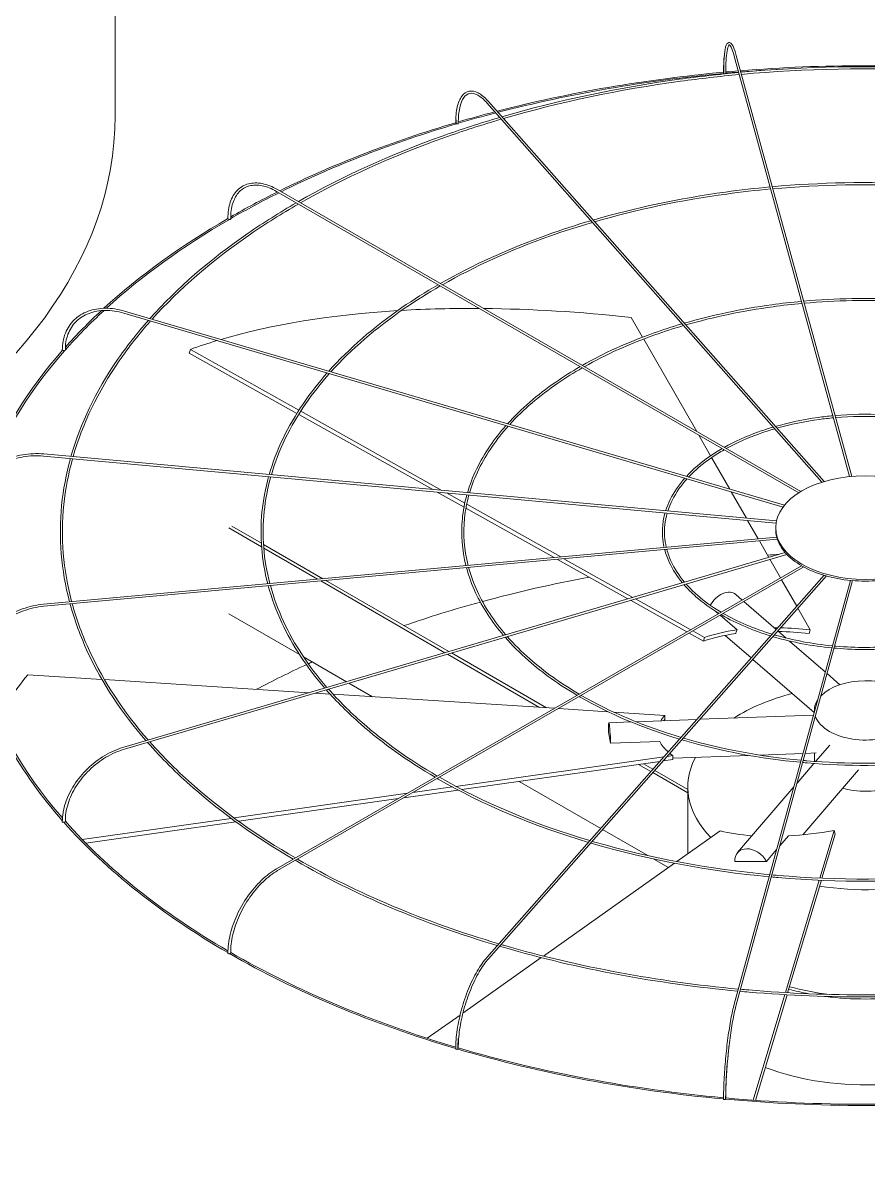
# Model space of a CAD drawing. Header units: millimetres. Extents: x -312439 to 477422, y -331570 to 212570.
# Drawn here: x 449127 to 450112, y 89367 to 90687 of the extents above; entities that cross this region are included whole.
import ezdxf

# ---------------------------------------------------------------- set-up
doc = ezdxf.new("R2010")
doc.units = ezdxf.units.MM

msp = doc.modelspace()

# ---------------------------------------------------------------- linework, layer by layer
at = {"color": 3, "linetype": 'Continuous', "lineweight": 0, "extrusion": (-1.11022e-16, 0.816497, 0.57735)}
for p, q in [((449234.452, 90578.241), (449234.452, 91141.13)), ((449955.377, 90647.652), (450089.733, 90157.894)), ((449957.74, 90648.3), (450092.208, 90158.131)), ((449667.382, 90593.09), (450057.332, 90151.233)), ((450059.896, 90152.029), (449669.219, 90594.711)), ((449422.481, 90489.983), (450030.533, 90138.924)), ((449423.706, 90492.104), (450032.897, 90140.388)), ((450013.856, 90124.555), (449245.286, 90350.648)), ((449244.595, 90348.299), (450012.22, 90122.483)), ((449848.679, 90320.303), (449835.468, 90343.363)), ((449911.643, 90210.394), (449849.911, 90318.152)), ((449320.845, 90301.747), (449322.081, 90306.034)), ((449446.078, 90231.556), (449320.845, 90301.747)), ((449322.081, 90306.034), (449448.405, 90235.231)), ((449450.545, 90234.032), (449614.966, 90141.876)), ((449604.35, 90142.847), (449448.217, 90230.357)), ((449927.807, 90182.179), (449914.065, 90206.167)), ((449151.168, 90181.828), (450004.022, 90103.84)), ((449151.391, 90184.267), (450004.479, 90106.258)), ((449950.069, 90143.319), (449929.028, 90180.047)), ((449640.704, 90122.471), (449609.594, 90139.908)), ((449969.466, 90109.46), (449951.828, 90140.248)), ((449620.21, 90138.937), (449641.597, 90126.95)), ((449745.669, 90063.64), (449642.963, 90121.205)), ((449643.835, 90125.696), (449753.307, 90064.338)), ((449404.737, 90080.241), (449370.413, 90100.058)), ((449983.269, 90085.367), (449970.953, 90106.864)), ((450004.826, 90087.338), (449151.168, 90009.277)), ((449366.949, 90098.058), (449405.008, 90076.085)), ((450003.612, 90096.505), (450003.612, 90098.505)), ((450005.549, 90084.944), (449151.391, 90006.837)), ((449476.175, 90038.996), (449407.278, 90078.774)), ((449407.58, 90074.6), (449470.194, 90038.45)), ((449995.653, 90063.749), (449984.608, 90083.029)), ((450014.775, 90069.374), (449244.595, 89842.806)), ((449245.286, 89840.456), (450016.614, 90067.361)), ((449831.587, 90015.484), (449749.442, 90061.525)), ((449757.08, 90062.224), (449837.413, 90017.198)), ((450009.303, 90039.923), (449996.905, 90061.564)), ((450033.819, 90054.078), (449422.481, 89701.122)), ((450036.296, 90052.679), (449423.706, 89699)), ((449473.872, 90036.326), (449618.529, 89952.808)), ((449623.119, 89954.158), (449479.853, 90036.873)), ((449667.382, 89598.014), (450060.038, 90042.938)), ((450062.641, 90042.186), (449669.219, 89596.394)), ((450090.775, 90037.012), (449955.377, 89543.453)), ((450093.254, 90036.789), (449957.74, 89542.805)), ((450028.226, 90006.891), (450010.52, 90037.798)), ((449957.252, 90020.613), (449964.691, 90014.167)), ((449900.284, 89976.981), (449834.574, 90013.81)), ((449840.401, 90015.524), (449904.66, 89979.508)), ((449966.65, 90012.469), (450004.331, 89979.815)), ((449449.204, 89950.568), (449366.949, 89998.058)), ((449934.054, 90000.76), (449937.02, 89998.19)), ((449938.978, 89996.493), (449958.708, 89979.396)), ((450043.95, 89979.444), (450029.512, 90004.647)), ((449919.521, 89966.199), (449902.769, 89975.588)), ((449907.146, 89978.114), (449920.756, 89970.486)), ((449919.521, 89966.199), (449920.756, 89970.486)), ((449944.667, 89973.011), (449975.073, 89946.663)), ((450006.182, 89978.211), (450015.762, 89969.909)), ((450042.715, 89975.157), (450043.95, 89979.444)), ((450019.784, 89966.424), (450061.495, 89930.278)), ((449503.788, 89919.054), (449453.943, 89947.832)), ((449621.459, 89951.117), (449728.807, 89889.139)), ((449736.595, 89888.643), (449626.048, 89952.467)), ((449976.924, 89945.058), (450048.528, 89883.008)), ((450063.547, 89928.5), (450078.483, 89915.556)), ((449219.114, 89921.649), (449132.953, 89927.145)), ((449460.312, 89906.265), (449222.057, 89921.461)), ((449534.09, 89901.559), (449506.717, 89917.363)), ((449484.691, 89904.71), (449467.445, 89905.81)), ((449746.215, 89888.029), (449488.21, 89904.485)), ((449808.249, 89884.072), (449750.626, 89887.748)), ((449874.361, 89879.856), (449814.892, 89883.649)), ((449874.456, 89875.188), (449874.361, 89879.856)), ((449915.288, 89875.218), (450047.737, 89880.127)), ((450048.642, 89885.644), (450048.642, 89883.427)), ((449809.365, 89871.292), (449834.842, 89872.237)), ((449840.794, 89872.457), (449911.911, 89875.093)), ((449811.405, 89847.363), (449808.773, 89860.371)), ((449868.634, 89849.485), (449811.405, 89847.363)), ((450038.041, 89835.522), (450050.961, 89836.001)), ((450048.642, 89835.915), (450048.642, 89826.245)), ((450050.175, 89826.133), (450066.521, 89845.205)), ((449631.214, 89797.078), (449873.454, 89831.517)), ((449868.73, 89826.165), (449638.201, 89793.391)), ((449860.656, 89817.016), (449849.536, 89823.436)), ((449883.94, 89828.327), (449872.466, 89826.696)), ((449877.19, 89832.048), (449883.844, 89832.994)), ((449883.94, 89828.327), (449883.844, 89832.994)), ((449883.909, 89829.81), (449972.805, 89833.104)), ((449985.063, 89833.559), (450035.475, 89835.427)), ((450028.54, 89800.889), (450048.195, 89823.822)), ((449843.977, 89822.646), (449858.318, 89814.366)), ((449860.482, 89813.117), (449901.364, 89789.513)), ((449901.364, 89793.513), (449862.821, 89815.766)), ((450035.251, 89740.775), (450100.093, 89816.432)), ((449581.288, 89789.981), (449627.125, 89796.497)), ((449799.854, 89748.12), (449704.995, 89802.887)), ((449901.364, 89718.645), (449901.364, 89796.407)), ((449959.162, 89719.939), (450024.804, 89796.53)), ((449373.015, 89760.371), (449574.789, 89789.057)), ((449634.048, 89792.801), (449570.533, 89783.771)), ((449564.033, 89782.847), (449378.401, 89756.456)), ((449196.179, 89735.23), (449369.553, 89759.879)), ((449374.906, 89755.959), (449200.211, 89731.123)), ((449854.628, 89716.497), (449802.018, 89746.871)), ((449938.949, 89745.267), (449888.456, 89709.501)), ((450054.988, 89690.307), (450071.626, 89745.793)), ((450072.957, 89741.601), (450071.626, 89745.793)), ((450008.511, 89727.879), (450018.464, 89739.492)), ((450072.957, 89741.601), (450057.543, 89690.198)), ((449993.031, 89709.817), (450004.775, 89723.52)), ((449885.684, 89707.538), (449733.223, 89599.544)), ((449878.706, 89702.595), (449861.643, 89712.447)), ((449956.204, 89709.671), (449993.031, 89709.817)), ((450015.002, 89556.961), (450054.262, 89687.887)), ((450056.817, 89687.776), (450017.546, 89556.816)), ((449730.595, 89597.683), (449639.474, 89533.139)), ((449977.423, 89431.639), (450014.279, 89554.549)), ((450016.823, 89554.403), (449979.956, 89431.456)), ((449636.149, 89530.784), (449597.911, 89503.699))]:
    msp.add_line(p, q, dxfattribs=at)
at = {"color": 3, "linetype": 'Continuous', "lineweight": 0}
for centre, major_axis, ratio, start_param, end_param in [((450108.538, 90030.97), (-1048.768, 0), 0.57735027, 4.87097639, 5.13416564), ((450108.538, 90030.97), (-1046.319, 0), 0.57735027, 4.87108521, 5.13404975), ((449944.137, 90628.422), (1.225, 0), 0.57735027, 3.14159265, 3.70729107), ((449944.329, 90627.724), (1.225, 0.004), 0.56474576, 3.29698969, 4.86778602), ((449944.329, 90627.724), (1.225, 0.004), 0.56474576, 4.86778602, 6.28318531), ((450108.538, 90030.97), (-1048.768, 0), 0.57735027, 4.85438672, 4.86842813), ((450108.538, 90030.97), (-1046.319, 0), 0.57735027, 4.85435141, 4.86879705), ((450108.538, 90030.97), (-1048.768, 0), 0.57735027, 4.57359934, 4.85199434), ((450108.538, 90030.97), (-1046.319, 0), 0.57735027, 4.79833842, 4.85195343), ((448185.684, 90578.241), (-1048.768, 0), 0.57735027, 0, 3.14159265), ((450108.538, 90030.97), (-1048.768, 0), 0.57735027, 5.13694439, 5.18189128), ((450108.538, 90030.97), (-1046.319, 0), 0.57735027, 5.13683502, 5.18307763), ((450108.538, 90030.97), (-1048.768, 0), 0.57735027, 5.18510484, 5.42093263), ((450108.538, 90030.97), (-1046.319, 0), 0.57735027, 5.18527527, 5.42075236), ((449632.252, 90569.915), (1.225, 0), 0.57735027, 3.14159265, 4.134446), ((449632.808, 90569.285), (1.225, 0.01), 0.56597275, 3.60793822, 5.17873454), ((449632.808, 90569.285), (1.225, 0.01), 0.56597275, 5.17873454, 6.28318531), ((450108.538, 90030.97), (-1046.319, 0), 0.57735027, 5.42407254, 5.49730565), ((450108.538, 90030.97), (-1048.768, 0), 0.57735027, 5.42424502, 5.49496708), ((450108.538, 90030.97), (-1048.768, 0), 0.57735027, 5.49938311, 5.72060344), ((450108.538, 90030.97), (-1046.319, 0), 0.57735027, 5.49937067, 5.71908805), ((449366.947, 90458.627), (1.225, 0), 0.57735027, 3.14159265, 4.45055499), ((449367.813, 90458.127), (1.225, 0.016), 0.56830663, 3.91933875, 5.49013508), ((449367.813, 90458.127), (1.225, 0.016), 0.56830663, 5.49013508, 6.28318531), ((450108.538, 90030.97), (-1046.319, 0), 0.57735027, 5.72402786, 5.81143896), ((450108.538, 90030.97), (-1048.768, 0), 0.57735027, 5.72583618, 5.80677108), ((450109.773, 89864.545), (-971.388, 279.904), 0.41303809, 5.42335715, 5.70815224), ((450109.773, 89864.545), (-971.388, 279.904), 0.41303809, 5.31032739, 5.41762277), ((450109.773, 89864.545), (-971.388, 279.904), 0.41303809, 5.11506512, 5.30461302), ((450109.773, 89864.545), (-971.388, 279.904), 0.41303809, 5.71506764, 5.76687966), ((450108.538, 90030.97), (-1048.768, 0), 0.57735027, 5.81359811, 6.07011802), ((450108.538, 90030.97), (-1046.319, 0), 0.57735027, 5.81336511, 6.06128621), ((449174.191, 90305.453), (1.225, 0), 0.57735027, 3.14159265, 4.76471425), ((449175.282, 90305.132), (1.225, 0.021), 0.57151893, 4.23145457, 5.8022509), ((449175.282, 90305.132), (1.225, 0.021), 0.57151893, 5.8022509, 6.28318531), ((450108.105, 90096.505), (-104.492, 0), 0.57735027, 0, 0.1535113), ((450108.105, 90096.505), (-104.492, 0), 0.57735027, 0.16064797, 0.46767057), ((450108.538, 89466.081), (1046.319, 0), 0.57735027, 1.66704137, 1.68043487), ((450108.105, 90096.505), (-104.492, 0), 0.57735027, 0.47480723, 0.78182983), ((450108.105, 90096.505), (-104.492, 0), 0.57735027, 0.7889665, 1.0959891), ((450108.538, 89466.081), (1046.319, 0), 0.57735027, 1.88378363, 2.01152702), ((450108.105, 90096.505), (-104.492, 0), 0.57735027, 1.10312576, 1.41014836), ((450108.105, 90096.505), (-104.492, 0), 0.57735027, 1.41728503, 1.72430763), ((449942.774, 90003.906), (-14.478, -16.707), 0.67950023, 3.14159265, 5.02860292), ((450108.538, 89466.081), (1046.319, 0), 0.57735027, 2.01409491, 2.11046953), ((450109.773, 89864.545), (233.097, -67.167), 0.41303809, 2.14647482, 2.1667574), ((450109.773, 89864.545), (233.097, -67.167), 0.41303809, 1.97347247, 2.1313259), ((450108.538, 89860.258), (-233.097, 67.167), 0.41303809, 5.53223376, 5.76687966), ((450109.773, 89864.545), (233.097, -67.167), 0.41303809, 2.38836611, 2.62528701), ((450108.538, 89860.258), (-233.097, 67.167), 0.41303809, 5.11506512, 5.27837519), ((450108.538, 89466.081), (1046.319, 0), 0.57735027, 2.23436866, 2.24000128), ((450108.538, 90030.97), (-1048.768, 0), 0.57735027, 0.1585854, 0.46892864), ((450108.538, 90030.97), (-1046.319, 0), 0.57735027, 0.15790655, 0.46457773), ((450108.538, 89466.081), (1046.319, 0), 0.57735027, 2.24276735, 2.31574628), ((450108.443, 89864.925), (-1010.701, -20.593), 0.30331876, 6.01219977, 6.20271663), ((450108.538, 89885.644), (-59.895, 0), 0.57735027, 3.69756416, 5.76575409), ((450108.538, 89796.407), (-207.174, 0), 0.57735027, 5.13902547, 5.54737639), ((450108.538, 89885.644), (-59.895, 0), 0.57735027, 5.91432374, 6.33788761), ((450108.443, 89864.925), (-242.531, -4.942), 0.30331876, 6.01219977, 6.09914028), ((450108.538, 89885.644), (-59.895, 0), 0.57735027, 0.20327195, 0.78539816), ((450108.538, 89885.644), (-59.895, 0), 0.57735027, 0.78539816, 2.89978042), ((449810.184, 89849.2), (-0.819, 22.092), 0.05230802, 4.627231, 7.32191967), ((450108.538, 89860.258), (-242.531, -4.942), 0.30331876, 6.01219977, 6.0333648), ((450108.443, 89864.925), (-242.531, -4.942), 0.30331876, 0.14390811, 0.31767721), ((450108.443, 89864.925), (-242.531, -4.942), 0.30331876, 0.34103276, 0.38082901), ((450108.538, 89796.407), (-207.174, 0), 0.57735027, 5.99169836, 6.79713651), ((450108.538, 89826.022), (-59.895, 0), 0.57735027, 1.1079301, 2.23846982), ((449174.191, 89755.986), (1.225, 0), 0.57735027, 3.14159265, 5.70719205), ((450108.538, 90030.97), (-1048.768, 0), 0.57735027, 0.4725868, 0.78374969), ((449175.282, 89756.307), (1.225, 0.021), 0.58304212, 5.17373692, 6.28318531), ((450108.538, 90030.97), (-1046.319, 0), 0.57735027, 0.47175253, 0.78145685), ((450107.207, 89864.45), (-231.216, -73.381), 0.44048996, 0.62708313, 0.83556185), ((450107.207, 89864.45), (-231.216, -73.381), 0.44048996, 1.04197677, 1.27889767), ((449975.948, 89705.552), (16.786, -14.386), 0.73180825, 1.0914656, 3.78615427), ((450108.538, 89796.407), (-207.174, 0), 0.57735027, 1.30817895, 1.9425337), ((449366.947, 89602.812), (1.225, 0), 0.57735027, 3.14159265, 6.02135132), ((450108.538, 90030.97), (-1048.768, 0), 0.57735027, 0.78656596, 1.09808088), ((449367.813, 89603.312), (1.225, 0.017), 0.58625442, 5.48989346, 6.28318531), ((450108.538, 90030.97), (-1046.319, 0), 0.57735027, 0.78587838, 1.09689941), ((450108.538, 89671.902), (-212.072, 0), 0.57735027, 1.13383327, 1.25213937), ((450108.538, 89671.902), (-207.174, 0), 0.57735027, 1.12739667, 1.36460952), ((450108.538, 89671.902), (-212.072, 0), 0.57735027, 1.3476903, 1.79509044), ((449632.252, 89491.524), (-1.225, 0), 0.57735027, 0, 3.14159265), ((450108.538, 90030.97), (-1048.768, 0), 0.57735027, 1.10054445, 1.41220862), ((449632.808, 89492.154), (-1.225, -0.011), 0.58858829, 2.66526492, 3.14159265), ((450108.538, 90030.97), (-1046.319, 0), 0.57735027, 1.10010535, 1.41183726), ((450108.538, 89571.902), (-212.072, 0), 0.57735027, 0.98594125, 2.34464399), ((450108.538, 89468.081), (-1048.768, 0), 0.57735027, 0, 3.14159265), ((449944.137, 89433.017), (-1.225, 0), 0.57735027, 0, 3.14159265), ((450108.538, 90030.97), (-1048.768, 0), 0.57735027, 1.41453598, 1.72626058), ((449944.329, 89433.715), (-1.225, -0.004), 0.58981528, 2.98275574, 3.14159265), ((450108.538, 90030.97), (-1046.319, 0), 0.57735027, 1.41438895, 1.72636573)]:
    msp.add_ellipse(centre, major_axis=major_axis, ratio=ratio, start_param=start_param, end_param=end_param, dxfattribs=at)
msp.add_ellipse((450108.105, 90098.505), major_axis=(-104.492, 0), ratio=0.57735027, dxfattribs=at)
for points, knots in [([(449942.912, 90628.422), (449942.912, 90635.236), (449943.119, 90641.302), (449943.93, 90651.376), (449944.527, 90655.372), (449946.134, 90661.059), (449947.037, 90663.12), (449950.177, 90663.581), (449951.17, 90662.991), (449953.375, 90660.65), (449954.604, 90658.032), (449956.522, 90652.506), (449957.132, 90650.515), (449957.74, 90648.3)], [4.71238898, 4.71238898, 4.71238898, 4.71238898, 5.02654825, 5.02654825, 5.34070751, 5.34070751, 5.65486678, 5.65486678, 5.82360284, 5.82360284, 6.1377621, 6.1377621, 6.28318531, 6.28318531, 6.28318531, 6.28318531]), ([(449955.377, 90647.652), (449954.104, 90652.292), (449952.828, 90655.858), (449950.603, 90660.18), (449949.606, 90660.779), (449949.5, 90660.779), (449948.681, 90660.185), (449947.272, 90655.527), (449946.695, 90652.127), (449945.853, 90643.154), (449945.604, 90637.434), (449945.552, 90629.882), (449945.55, 90628.814), (449945.553, 90627.727)], [0, 0, 0, 0, 0.31526689, 0.31526689, 0.60947257, 0.60947257, 0.92674061, 0.92674061, 1.22083726, 1.22083726, 1.53563039, 1.53563039, 1.5863402, 1.5863402, 1.5863402, 1.5863402]), ([(449944.44, 90652.963), (449944.403, 90652.72), (449944.367, 90652.473), (449943.76, 90648.126), (449943.383, 90642.913), (449943.13, 90633.964), (449943.095, 90630.923), (449943.104, 90627.723)], [7.384497053, 7.384497053, 7.384497053, 7.384497053, 7.403952931, 7.403952931, 7.721220971, 7.721220971, 7.869487909, 7.869487909, 7.869487909, 7.869487909]), ([(449960.616, 90628.555), (449937.319, 90626.411), (449914.162, 90623.759), (449819.794, 90610.794), (449750.384, 90596.114), (449684.879, 90576.966)], [4.085069591, 4.085069591, 4.085069591, 4.085069591, 4.160608173, 4.160608173, 4.395665913, 4.395665913, 4.395665913, 4.395665913]), ([(450253.115, 90628.781), (450231.87, 90630.703), (450210.511, 90632.202), (450113.81, 90637.046), (450037.745, 90635.533), (449963.094, 90628.781)], [3.771589677, 3.771589677, 3.771589677, 3.771589677, 3.840445898, 3.840445898, 4.082391957, 4.082391957, 4.082391957, 4.082391957]), ([(450252.457, 90626.381), (450231.665, 90628.256), (450210.764, 90629.726), (450114.512, 90634.597), (450038.423, 90633.114), (449963.753, 90626.381)], [3.7720633, 3.7720633, 3.7720633, 3.7720633, 3.839550132, 3.839550132, 4.081918334, 4.081918334, 4.081918334, 4.081918334]), ([(449961.274, 90626.156), (449938.243, 90624.042), (449915.349, 90621.432), (449821.362, 90608.589), (449752.067, 90593.99), (449686.67, 90574.937)], [4.084600117, 4.084600117, 4.084600117, 4.084600117, 4.159387709, 4.159387709, 4.39434399, 4.39434399, 4.39434399, 4.39434399]), ([(449631.027, 90569.915), (449631.027, 90576.775), (449631.629, 90582.971), (449634.015, 90593.472), (449635.793, 90597.784), (449640.516, 90604.123), (449643.511, 90606.146), (449650.071, 90607.285), (449653.509, 90606.591), (449660.761, 90602.911), (449664.619, 90599.767), (449668.715, 90595.277), (449668.967, 90594.996), (449669.219, 90594.711)], [4.71238898, 4.71238898, 4.71238898, 4.71238898, 5.02654825, 5.02654825, 5.34070751, 5.34070751, 5.65486678, 5.65486678, 5.94845155, 5.94845155, 6.26261081, 6.26261081, 6.28318531, 6.28318531, 6.28318531, 6.28318531]), ([(449667.382, 90593.09), (449663.726, 90597.233), (449660.094, 90600.295), (449653.363, 90603.983), (449650.3, 90604.608), (449644.935, 90603.668), (449642.547, 90602.093), (449638.439, 90596.499), (449636.773, 90592.48), (449634.565, 90582.469), (449634.005, 90576.506), (449634.03, 90569.68), (449634.031, 90569.488), (449634.033, 90569.295)], [0, 0, 0, 0, 0.31464476, 0.31464476, 0.6289116, 0.6289116, 0.94617964, 0.94617964, 1.26344768, 1.26344768, 1.5772832, 1.5772832, 1.5863402, 1.5863402, 1.5863402, 1.5863402]), ([(449682.284, 90576.204), (449659.467, 90569.483), (449637.127, 90562.221), (449554.736, 90532.808), (449498.421, 90507.165), (449447.843, 90478.169)], [4.398772282, 4.398772282, 4.398772282, 4.398772282, 4.480777933, 4.480777933, 4.708868502, 4.708868502, 4.708868502, 4.708868502]), ([(449684.073, 90574.177), (449661.352, 90567.506), (449639.104, 90560.298), (449556.948, 90531.071), (449500.763, 90505.575), (449450.298, 90476.751)], [4.39745622, 4.39745622, 4.39745622, 4.39745622, 4.479217897, 4.479217897, 4.707006068, 4.707006068, 4.707006068, 4.707006068]), ([(449631.62, 90573.333), (449631.598, 90572.516), (449631.585, 90571.689), (449631.578, 90570.332), (449631.579, 90569.808), (449631.583, 90569.281)], [7.8059806913, 7.8059806913, 7.8059806913, 7.8059806913, 7.8451401512, 7.8451401512, 7.8694167814, 7.8694167814, 7.8694167814, 7.8694167814]), ([(449365.722, 90458.627), (449365.722, 90465.528), (449366.667, 90471.908), (449370.401, 90483.022), (449373.194, 90487.757), (449380.388, 90495.037), (449384.781, 90497.58), (449394.651, 90500.186), (449400.117, 90500.254), (449411.575, 90497.979), (449417.571, 90495.627), (449423.6, 90492.165), (449423.653, 90492.135), (449423.706, 90492.104)], [3.14159265, 3.14159265, 3.14159265, 3.14159265, 3.45575192, 3.45575192, 3.76991118, 3.76991118, 4.08269654, 4.08269654, 4.39544819, 4.39544819, 4.70960746, 4.70960746, 4.71238898, 4.71238898, 4.71238898, 4.71238898]), ([(449422.481, 90489.983), (449416.731, 90493.303), (449411.006, 90495.544), (449400.208, 90497.684), (449395.143, 90497.585), (449386.139, 90495.131), (449382.193, 90492.782), (449375.703, 90486.008), (449373.16, 90481.575), (449369.78, 90470.986), (449368.948, 90464.836), (449369.037, 90458.144)], [1.57079633, 1.57079633, 1.57079633, 1.57079633, 1.88806437, 1.88806437, 2.20533241, 2.20533241, 2.52260045, 2.52260045, 2.83986849, 2.83986849, 3.15713653, 3.15713653, 3.15713653, 3.15713653]), ([(450216.549, 90495.486), (450200.7, 90496.914), (450184.767, 90498.029), (450112.452, 90501.645), (450055.531, 90500.52), (449999.661, 90495.486)], [3.772165081, 3.772165081, 3.772165081, 3.772165081, 3.840593344, 3.840593344, 4.081816553, 4.081816553, 4.081816553, 4.081816553]), ([(450215.89, 90493.086), (450200.495, 90494.467), (450185.019, 90495.553), (450113.153, 90499.196), (450056.209, 90498.101), (450000.319, 90493.086)], [3.772797592, 3.772797592, 3.772797592, 3.772797592, 3.839399606, 3.839399606, 4.081184042, 4.081184042, 4.081184042, 4.081184042]), ([(449997.183, 90495.26), (449979.724, 90493.65), (449962.369, 90491.659), (449891.817, 90481.958), (449839.959, 90471.002), (449790.997, 90456.722)], [4.085383912, 4.085383912, 4.085383912, 4.085383912, 4.160809561, 4.160809561, 4.394762921, 4.394762921, 4.394762921, 4.394762921]), ([(449997.841, 90492.861), (449980.647, 90491.281), (449963.555, 90489.333), (449893.386, 90479.753), (449841.642, 90468.878), (449792.789, 90454.692)], [4.084758769, 4.084758769, 4.084758769, 4.084758769, 4.159183124, 4.159183124, 4.392998475, 4.392998475, 4.392998475, 4.392998475]), ([(449445.39, 90476.757), (449425.855, 90465.475), (449407.183, 90453.693), (449345.099, 90410.86), (449306.622, 90377.414), (449274.951, 90341.922)], [4.712563603, 4.712563603, 4.712563603, 4.712563603, 4.800982872, 4.800982872, 5.022068239, 5.022068239, 5.022068239, 5.022068239]), ([(449447.84, 90475.342), (449428.35, 90464.127), (449409.719, 90452.416), (449347.677, 90409.783), (449309.211, 90376.478), (449277.553, 90341.156)], [4.710711416, 4.710711416, 4.710711416, 4.710711416, 4.799012884, 4.799012884, 5.020261931, 5.020261931, 5.020261931, 5.020261931]), ([(449788.402, 90455.961), (449771.249, 90450.907), (449754.455, 90445.445), (449692.892, 90423.455), (449650.883, 90404.346), (449613.116, 90382.748)], [4.398901247, 4.398901247, 4.398901247, 4.398901247, 4.481035777, 4.481035777, 4.70761983, 4.70761983, 4.70761983, 4.70761983]), ([(449790.191, 90453.934), (449773.133, 90448.93), (449756.432, 90443.522), (449695.104, 90421.718), (449653.226, 90402.756), (449615.573, 90381.33)], [4.397147207, 4.397147207, 4.397147207, 4.397147207, 4.478956818, 4.478956818, 4.705132161, 4.705132161, 4.705132161, 4.705132161]), ([(449610.661, 90381.337), (449595.938, 90372.834), (449581.867, 90363.952), (449535.508, 90331.947), (449506.841, 90307.064), (449483.191, 90280.663)], [4.712541759, 4.712541759, 4.712541759, 4.712541759, 4.801308866, 4.801308866, 5.020482203, 5.020482203, 5.020482203, 5.020482203]), ([(449613.112, 90379.922), (449598.432, 90371.486), (449584.403, 90362.675), (449538.087, 90330.871), (449509.433, 90306.128), (449485.795, 90279.897)], [4.710072273, 4.710072273, 4.710072273, 4.710072273, 4.798683598, 4.798683598, 5.018063384, 5.018063384, 5.018063384, 5.018063384]), ([(450179.994, 90362.235), (450169.538, 90363.17), (450159.027, 90363.902), (450111.09, 90366.29), (450073.309, 90365.553), (450036.216, 90362.235)], [3.773286698, 3.773286698, 3.773286698, 3.773286698, 3.840886477, 3.840886477, 4.080694936, 4.080694936, 4.080694936, 4.080694936]), ([(450179.335, 90359.835), (450169.333, 90360.724), (450159.28, 90361.425), (450111.791, 90363.842), (450073.987, 90363.133), (450036.874, 90359.835)], [3.774238416, 3.774238416, 3.774238416, 3.774238416, 3.839097695, 3.839097695, 4.079743218, 4.079743218, 4.079743218, 4.079743218]), ([(449172.966, 90305.453), (449172.966, 90312.383), (449174.164, 90318.981), (449178.866, 90330.858), (449182.37, 90336.133), (449191.333, 90344.8), (449196.787, 90348.191), (449209.07, 90352.755), (449215.897, 90353.931), (449230.249, 90353.982), (449237.773, 90352.858), (449245.286, 90350.648)], [4.71238898, 4.71238898, 4.71238898, 4.71238898, 5.02654825, 5.02654825, 5.34070751, 5.34070751, 5.65486678, 5.65486678, 5.96902604, 5.96902604, 6.28318531, 6.28318531, 6.28318531, 6.28318531]), ([(449244.595, 90348.299), (449237.332, 90350.435), (449230.083, 90351.502), (449216.346, 90351.41), (449209.861, 90350.251), (449198.293, 90345.851), (449193.211, 90342.613), (449184.913, 90334.38), (449181.697, 90329.386), (449177.437, 90318.094), (449176.395, 90311.797), (449176.507, 90305.153)], [0, 0, 0, 0, 0.31726804, 0.31726804, 0.63453608, 0.63453608, 0.95180412, 0.95180412, 1.26907216, 1.26907216, 1.5863402, 1.5863402, 1.5863402, 1.5863402]), ([(450033.738, 90362.01), (450022.12, 90360.934), (450010.572, 90359.606), (449963.829, 90353.166), (449929.511, 90345.931), (449897.084, 90336.514)], [4.086037534, 4.086037534, 4.086037534, 4.086037534, 4.161210359, 4.161210359, 4.393038284, 4.393038284, 4.393038284, 4.393038284]), ([(450034.396, 90359.61), (450023.044, 90358.565), (450011.758, 90357.279), (449965.398, 90350.961), (449931.195, 90343.807), (449898.876, 90334.483)], [4.08510236, 4.08510236, 4.08510236, 4.08510236, 4.158773218, 4.158773218, 4.390386282, 4.390386282, 4.390386282, 4.390386282]), ([(449273.154, 90339.897), (449259.666, 90324.625), (449247.433, 90308.98), (449211.877, 90257.071), (449193.925, 90219.565), (449183.076, 90181.37)], [5.026267439, 5.026267439, 5.026267439, 5.026267439, 5.121193451, 5.121193451, 5.33524268, 5.33524268, 5.33524268, 5.33524268]), ([(449275.749, 90339.134), (449262.364, 90324.043), (449250.214, 90308.591), (449214.528, 90256.855), (449196.462, 90219.333), (449185.558, 90181.143)], [5.024480731, 5.024480731, 5.024480731, 5.024480731, 5.118801023, 5.118801023, 5.334410373, 5.334410373, 5.334410373, 5.334410373]), ([(449894.487, 90335.754), (449883.01, 90332.369), (449871.772, 90328.711), (449831.032, 90314.142), (449803.316, 90301.559), (449778.351, 90287.35)], [4.399235311, 4.399235311, 4.399235311, 4.399235311, 4.481549286, 4.481549286, 4.705249353, 4.705249353, 4.705249353, 4.705249353]), ([(449896.276, 90333.727), (449884.894, 90330.392), (449873.749, 90326.788), (449833.245, 90312.404), (449805.662, 90299.968), (449780.812, 90285.929)], [4.396606667, 4.396606667, 4.396606667, 4.396606667, 4.478434088, 4.478434088, 4.701505316, 4.701505316, 4.701505316, 4.701505316]), ([(449775.893, 90285.941), (449765.995, 90280.223), (449756.538, 90274.25), (449725.9, 90253.07), (449707.035, 90236.737), (449691.401, 90219.413)], [4.712617693, 4.712617693, 4.712617693, 4.712617693, 4.801958432, 4.801958432, 5.017472679, 5.017472679, 5.017472679, 5.017472679]), ([(449778.345, 90284.525), (449768.49, 90278.875), (449759.074, 90272.973), (449728.483, 90251.994), (449709.631, 90235.801), (449694.011, 90218.645)], [4.708914423, 4.708914423, 4.708914423, 4.708914423, 4.798024648, 4.798024648, 5.013814843, 5.013814843, 5.013814843, 5.013814843]), ([(449481.39, 90278.639), (449471.195, 90267.1), (449461.952, 90255.277), (449435.422, 90216.5), (449422.047, 90188.64), (449413.889, 90160.264)], [5.026073872, 5.026073872, 5.026073872, 5.026073872, 5.121589201, 5.121589201, 5.333322518, 5.333322518, 5.333322518, 5.333322518]), ([(449483.986, 90277.875), (449473.892, 90266.518), (449464.733, 90254.888), (449438.075, 90216.285), (449424.586, 90188.408), (449416.373, 90160.036)], [5.023689806, 5.023689806, 5.023689806, 5.023689806, 5.118400985, 5.118400985, 5.332193335, 5.332193335, 5.332193335, 5.332193335]), ([(450070.292, 90228.759), (450064.517, 90228.217), (450058.776, 90227.552), (450035.841, 90224.376), (450019.063, 90220.86), (450003.172, 90216.304)], [4.08798608, 4.08798608, 4.08798608, 4.08798608, 4.162397179, 4.162397179, 4.387898946, 4.387898946, 4.387898946, 4.387898946]), ([(450070.95, 90226.36), (450065.44, 90225.849), (450059.962, 90225.225), (450037.412, 90222.169), (450020.75, 90218.733), (450004.968, 90214.269)], [4.086130867, 4.086130867, 4.086130867, 4.086130867, 4.157537531, 4.157537531, 4.382563309, 4.382563309, 4.382563309, 4.382563309]), ([(450143.439, 90228.983), (450138.376, 90229.426), (450133.288, 90229.774), (450109.729, 90230.936), (450091.087, 90230.586), (450072.771, 90228.983)], [3.776630452, 3.776630452, 3.776630452, 3.776630452, 3.841752063, 3.841752063, 4.077351182, 4.077351182, 4.077351182, 4.077351182]), ([(450142.78, 90226.582), (450138.171, 90226.98), (450133.541, 90227.298), (450110.431, 90228.486), (450091.766, 90228.165), (450073.429, 90226.582)], [3.778551419, 3.778551419, 3.778551419, 3.778551419, 3.838185012, 3.838185012, 4.075430215, 4.075430215, 4.075430215, 4.075430215]), ([(449689.595, 90217.391), (449682.704, 90209.596), (449676.462, 90201.606), (449658.957, 90175.961), (449650.155, 90157.731), (449644.695, 90139.158)], [5.025838542, 5.025838542, 5.025838542, 5.025838542, 5.122377625, 5.122377625, 5.329668134, 5.329668134, 5.329668134, 5.329668134]), ([(449692.192, 90216.627), (449685.402, 90209.014), (449679.244, 90201.217), (449661.614, 90175.746), (449652.699, 90157.499), (449647.182, 90138.93)], [5.022258505, 5.022258505, 5.022258505, 5.022258505, 5.117600339, 5.117600339, 5.327918781, 5.327918781, 5.327918781, 5.327918781]), ([(450000.573, 90215.547), (449994.771, 90213.832), (449989.091, 90211.978), (449969.172, 90204.83), (449955.749, 90198.771), (449943.591, 90191.948)], [4.400230759, 4.400230759, 4.400230759, 4.400230759, 4.483072665, 4.483072665, 4.698193224, 4.698193224, 4.698193224, 4.698193224]), ([(450002.362, 90213.52), (449996.655, 90211.855), (449991.068, 90210.055), (449971.389, 90203.091), (449958.103, 90197.176), (449946.063, 90190.521)], [4.394987895, 4.394987895, 4.394987895, 4.394987895, 4.476861237, 4.476861237, 4.690631098, 4.690631098, 4.690631098, 4.690631098]), ([(449071.629, 90125.386), (449071.629, 90132.331), (449072.96, 90139.161), (449078.155, 90151.904), (449082.018, 90157.814), (449091.875, 90168.128), (449097.867, 90172.531), (449111.385, 90179.414), (449118.908, 90181.893), (449134.754, 90184.7), (449143.074, 90185.028), (449151.391, 90184.267)], [4.71238898, 4.71238898, 4.71238898, 4.71238898, 5.02654825, 5.02654825, 5.34070751, 5.34070751, 5.65486678, 5.65486678, 5.96902604, 5.96902604, 6.28318531, 6.28318531, 6.28318531, 6.28318531]), ([(449151.168, 90181.828), (449143.107, 90182.565), (449135.051, 90182.235), (449119.758, 90179.483), (449112.524, 90177.06), (449099.601, 90170.378), (449093.914, 90166.12), (449084.639, 90156.206), (449081.052, 90150.552), (449076.315, 90138.401), (449075.164, 90131.905), (449075.288, 90125.299)], [0, 0, 0, 0, 0.31726804, 0.31726804, 0.63453608, 0.63453608, 0.95180412, 0.95180412, 1.26907216, 1.26907216, 1.5863402, 1.5863402, 1.5863402, 1.5863402]), ([(449182.404, 90178.972), (449177.407, 90160.87), (449173.999, 90142.619), (449168.515, 90086.839), (449171.591, 90049.139), (449181.358, 90012.037)], [5.339721085, 5.339721085, 5.339721085, 5.339721085, 5.441089183, 5.441089183, 5.648615479, 5.648615479, 5.648615479, 5.648615479]), ([(449941.125, 90190.544), (449936.053, 90187.613), (449931.21, 90184.547), (449916.291, 90174.194), (449907.229, 90166.409), (449899.622, 90158.159)], [4.712843699, 4.712843699, 4.712843699, 4.712843699, 4.803888031, 4.803888031, 5.008535494, 5.008535494, 5.008535494, 5.008535494]), ([(449943.578, 90189.127), (449938.549, 90186.264), (449933.747, 90183.27), (449918.882, 90173.117), (449909.839, 90165.471), (449902.249, 90157.387)], [4.705442937, 4.705442937, 4.705442937, 4.705442937, 4.796044704, 4.796044704, 5.001045495, 5.001045495, 5.001045495, 5.001045495]), ([(449184.883, 90178.745), (449179.965, 90161.024), (449176.584, 90143.163), (449170.905, 90087.545), (449173.951, 90049.61), (449183.832, 90012.264)], [5.338921526, 5.338921526, 5.338921526, 5.338921526, 5.438899176, 5.438899176, 5.64936187, 5.64936187, 5.64936187, 5.64936187]), ([(449413.213, 90157.866), (449409.418, 90144.16), (449406.837, 90130.339), (449402.766, 90088.663), (449405.005, 90060.684), (449412.149, 90033.142)], [5.339283406, 5.339283406, 5.339283406, 5.339283406, 5.441448905, 5.441448905, 5.646435094, 5.646435094, 5.646435094, 5.646435094]), ([(449415.692, 90157.639), (449411.978, 90144.313), (449409.422, 90130.883), (449405.156, 90089.369), (449407.365, 90061.156), (449414.621, 90033.368)], [5.33821232, 5.33821232, 5.33821232, 5.33821232, 5.438530423, 5.438530423, 5.647409525, 5.647409525, 5.647409525, 5.647409525]), ([(449897.799, 90156.142), (449894.212, 90152.092), (449890.972, 90147.936), (449882.489, 90135.421), (449878.266, 90126.82), (449875.519, 90118.051)], [5.025139852, 5.025139852, 5.025139852, 5.025139852, 5.124718569, 5.124718569, 5.318852702, 5.318852702, 5.318852702, 5.318852702]), ([(449900.4, 90155.377), (449896.914, 90151.509), (449893.756, 90147.546), (449885.156, 90135.208), (449880.823, 90126.59), (449878.016, 90117.822)], [5.01795641, 5.01795641, 5.01795641, 5.01795641, 5.115193837, 5.115193837, 5.315025269, 5.315025269, 5.315025269, 5.315025269]), ([(449644.009, 90136.761), (449641.424, 90127.466), (449639.673, 90118.09), (449637.014, 90090.518), (449638.422, 90072.246), (449642.957, 90054.248)], [5.33857876, 5.33857876, 5.33857876, 5.33857876, 5.442163387, 5.442163387, 5.64226325, 5.64226325, 5.64226325, 5.64226325]), ([(449646.489, 90136.534), (449643.984, 90127.619), (449642.259, 90118.634), (449639.408, 90091.224), (449640.784, 90072.717), (449645.427, 90054.473)], [5.336959594, 5.336959594, 5.336959594, 5.336959594, 5.437790201, 5.437790201, 5.643665153, 5.643665153, 5.643665153, 5.643665153]), ([(449874.807, 90115.656), (449873.43, 90110.772), (449872.509, 90105.841), (449871.26, 90092.375), (449871.844, 90083.808), (449873.79, 90075.356)], [5.336493801, 5.336493801, 5.336493801, 5.336493801, 5.444267704, 5.444267704, 5.629920419, 5.629920419, 5.629920419, 5.629920419]), ([(449877.289, 90115.429), (449875.993, 90110.925), (449875.098, 90106.385), (449873.661, 90093.079), (449874.213, 90084.277), (449876.252, 90075.581)], [5.333180829, 5.333180829, 5.333180829, 5.333180829, 5.43554784, 5.43554784, 5.632366847, 5.632366847, 5.632366847, 5.632366847]), ([(449874.381, 90072.95), (449875.728, 90067.795), (449877.582, 90062.687), (449883.709, 90049.566), (449888.768, 90041.683), (449895.016, 90034.144)], [5.647555853, 5.647555853, 5.647555853, 5.647555853, 5.761093974, 5.761093974, 5.943993783, 5.943993783, 5.943993783, 5.943993783]), ([(449876.854, 90073.176), (449878.127, 90068.404), (449879.848, 90063.668), (449885.841, 90050.714), (449891.06, 90042.631), (449897.578, 90034.897)], [5.650528691, 5.650528691, 5.650528691, 5.650528691, 5.758797505, 5.758797505, 5.950674573, 5.950674573, 5.950674573, 5.950674573]), ([(449643.581, 90051.845), (449646.212, 90042.019), (449649.774, 90032.281), (449662.246, 90005.512), (449673.163, 89988.806), (449686.778, 89972.885)], [5.651173142, 5.651173142, 5.651173142, 5.651173142, 5.760561648, 5.760561648, 5.95641101, 5.95641101, 5.95641101, 5.95641101]), ([(449646.057, 90052.071), (449648.611, 90042.628), (449652.04, 90033.261), (449664.375, 90006.663), (449675.456, 89989.757), (449689.356, 89973.644)], [5.65270674, 5.65270674, 5.65270674, 5.65270674, 5.759411073, 5.759411073, 5.959865306, 5.959865306, 5.959865306, 5.959865306]), ([(449412.784, 90030.74), (449416.697, 90016.245), (449421.966, 90001.875), (449440.782, 89961.461), (449457.564, 89935.932), (449478.563, 89911.634)], [5.652395762, 5.652395762, 5.652395762, 5.652395762, 5.760377777, 5.760377777, 5.960593901, 5.960593901, 5.960593901, 5.960593901]), ([(449415.261, 90030.967), (449419.096, 90016.853), (449424.232, 90002.855), (449442.91, 89962.613), (449459.858, 89936.884), (449481.146, 89912.394)], [5.653428737, 5.653428737, 5.653428737, 5.653428737, 5.759610075, 5.759610075, 5.96292207, 5.96292207, 5.96292207, 5.96292207]), ([(449896.746, 90032.099), (449900.951, 90027.233), (449905.655, 90022.516), (449918.726, 90011.044), (449927.715, 90004.533), (449937.641, 89998.549)], [5.960592691, 5.960592691, 5.960592691, 5.960592691, 6.079635734, 6.079635734, 6.26166654, 6.26166654, 6.26166654, 6.26166654]), ([(449899.332, 90032.86), (449903.294, 90028.355), (449907.7, 90023.974), (449920.591, 90012.676), (449929.827, 90006.037), (449940.069, 89999.951)], [5.967591178, 5.967591178, 5.967591178, 5.967591178, 6.080287214, 6.080287214, 6.268831801, 6.268831801, 6.268831801, 6.268831801]), ([(449071.629, 89936.053), (449071.629, 89942.997), (449072.959, 89950.053), (449078.134, 89963.692), (449081.977, 89970.274), (449091.786, 89982.332), (449097.751, 89987.806), (449111.219, 89997.127), (449118.721, 90000.973), (449134.538, 90006.668), (449142.85, 90008.516), (449151.168, 90009.277)], [4.71238898, 4.71238898, 4.71238898, 4.71238898, 5.02654825, 5.02654825, 5.34070751, 5.34070751, 5.65486678, 5.65486678, 5.96902604, 5.96902604, 6.28318531, 6.28318531, 6.28318531, 6.28318531]), ([(449182, 90009.636), (449187.193, 89990.486), (449194.164, 89971.501), (449219.323, 89917.443), (449241.984, 89883.078), (449270.385, 89850.393)], [5.653093793, 5.653093793, 5.653093793, 5.653093793, 5.7602846, 5.7602846, 5.96276906, 5.96276906, 5.96276906, 5.96276906]), ([(449184.476, 90009.863), (449189.592, 89991.095), (449196.43, 89972.481), (449221.451, 89918.595), (449244.278, 89884.031), (449272.971, 89851.154)], [5.653873117, 5.653873117, 5.653873117, 5.653873117, 5.75970856, 5.75970856, 5.964525032, 5.964525032, 5.964525032, 5.964525032]), ([(449151.391, 90006.837), (449143.33, 90006.1), (449135.266, 90004.297), (449119.944, 89998.736), (449112.689, 89994.981), (449099.716, 89985.9), (449094, 89980.577), (449084.678, 89968.906), (449081.072, 89962.561), (449076.315, 89949.491), (449075.164, 89942.768), (449075.288, 89936.186)], [0, 0, 0, 0, 0.31726804, 0.31726804, 0.63453608, 0.63453608, 0.95180412, 0.95180412, 1.26907216, 1.26907216, 1.5863402, 1.5863402, 1.5863402, 1.5863402]), ([(449688.538, 89970.85), (449696.67, 89961.537), (449705.728, 89952.498), (449732.256, 89929.226), (449751.286, 89915.593), (449772.39, 89903.142)], [5.964776177, 5.964776177, 5.964776177, 5.964776177, 6.079826485, 6.079826485, 6.272361792, 6.272361792, 6.272361792, 6.272361792]), ([(449691.128, 89971.612), (449699.015, 89962.659), (449707.774, 89953.957), (449734.12, 89930.859), (449753.402, 89917.099), (449774.829, 89904.55)], [5.968309678, 5.968309678, 5.968309678, 5.968309678, 6.080154143, 6.080154143, 6.276006003, 6.276006003, 6.276006003, 6.276006003]), ([(449958.708, 89979.396), (449958.617, 89979.203), (449958.529, 89979.01), (449957.875, 89977.539), (449957.414, 89976.269), (449957.064, 89975.053)], [52.47056241, 52.47056241, 52.47056241, 52.47056241, 52.72742849, 52.72742849, 54.42831534, 54.42831534, 54.42831534, 54.42831534]), ([(450000.317, 89971.566), (450001.013, 89971.36), (450001.71, 89971.155), (450023.432, 89964.871), (450046.027, 89960.62), (450069.205, 89958.382)], [0.310941688, 0.310941688, 0.310941688, 0.310941688, 0.320879059, 0.320879059, 0.619731391, 0.619731391, 0.619731391, 0.619731391]), ([(450002.106, 89973.593), (450002.31, 89973.533), (450002.515, 89973.473), (450023.819, 89967.283), (450046.543, 89963.006), (450069.863, 89960.78)], [0.316175386, 0.316175386, 0.316175386, 0.316175386, 0.319111449, 0.319111449, 0.621557717, 0.621557717, 0.621557717, 0.621557717]), ([(450071.681, 89958.151), (450072.558, 89958.072), (450073.435, 89957.996), (450097.564, 89955.979), (450121.316, 89956.057), (450144.528, 89958.151)], [0.630366287, 0.630366287, 0.630366287, 0.630366287, 0.641648359, 0.641648359, 0.94043004, 0.94043004, 0.94043004, 0.94043004]), ([(450072.34, 89960.551), (450072.809, 89960.509), (450073.279, 89960.468), (450096.957, 89958.443), (450120.684, 89958.485), (450143.87, 89960.551)], [0.632258371, 0.632258371, 0.632258371, 0.632258371, 0.638337859, 0.638337859, 0.938537956, 0.938537956, 0.938537956, 0.938537956]), ([(449480.332, 89909.601), (449492.39, 89895.841), (449505.801, 89882.482), (449545.784, 89847.409), (449574.861, 89826.656), (449607.152, 89807.741)], [5.966185363, 5.966185363, 5.966185363, 5.966185363, 6.079886296, 6.079886296, 6.275955277, 6.275955277, 6.275955277, 6.275955277]), ([(449482.923, 89910.363), (449494.735, 89896.963), (449507.846, 89883.94), (449547.648, 89849.043), (449576.978, 89828.163), (449609.594, 89809.151)], [5.968548703, 5.968548703, 5.968548703, 5.968548703, 6.080105077, 6.080105077, 6.278398486, 6.278398486, 6.278398486, 6.278398486]), ([(449274.751, 89849.124), (449290.479, 89831.29), (449307.932, 89813.959), (449361.186, 89767.263), (449400.579, 89739.257), (449444.401, 89713.777)], [5.968743918, 5.968743918, 5.968743918, 5.968743918, 6.080079672, 6.080079672, 6.279655045, 6.279655045, 6.279655045, 6.279655045]), ([(449894.232, 89851.359), (449895.333, 89851.034), (449896.436, 89850.711), (449940.026, 89838.086), (449985.753, 89829.538), (450032.65, 89825.13)], [0.312542317, 0.312542317, 0.312542317, 0.312542317, 0.320442121, 0.320442121, 0.624004657, 0.624004657, 0.624004657, 0.624004657]), ([(449896.02, 89853.386), (449896.63, 89853.207), (449897.241, 89853.028), (449940.412, 89840.498), (449986.269, 89831.924), (450033.308, 89827.528)], [0.315168655, 0.315168655, 0.315168655, 0.315168655, 0.319555491, 0.319555491, 0.624932564, 0.624932564, 0.624932564, 0.624932564]), ([(449172.966, 89755.986), (449172.966, 89762.915), (449174.163, 89770.173), (449178.812, 89784.653), (449182.264, 89791.873), (449191.081, 89805.588), (449196.445, 89812.081), (449208.568, 89823.718), (449215.325, 89828.861), (449229.583, 89837.3), (449237.082, 89840.596), (449244.595, 89842.806)], [4.71238898, 4.71238898, 4.71238898, 4.71238898, 5.02654825, 5.02654825, 5.34070751, 5.34070751, 5.65486678, 5.65486678, 5.96902604, 5.96902604, 6.28318531, 6.28318531, 6.28318531, 6.28318531]), ([(449245.286, 89840.456), (449238.023, 89838.32), (449230.749, 89835.115), (449216.916, 89826.883), (449210.36, 89821.858), (449198.628, 89810.494), (449193.455, 89804.157), (449185.014, 89790.814), (449181.746, 89783.811), (449177.436, 89769.854), (449176.395, 89762.902), (449176.507, 89756.328)], [6.28318531, 6.28318531, 6.28318531, 6.28318531, 6.60045335, 6.60045335, 6.91772139, 6.91772139, 7.23498943, 7.23498943, 7.55225747, 7.55225747, 7.86952551, 7.86952551, 7.86952551, 7.86952551]), ([(449272.159, 89848.362), (449288.134, 89830.168), (449305.886, 89812.501), (449359.322, 89765.629), (449398.461, 89737.749), (449441.956, 89712.366)], [5.966968174, 5.966968174, 5.966968174, 5.966968174, 6.07991547, 6.07991547, 6.277817313, 6.277817313, 6.277817313, 6.277817313]), ([(450035.127, 89824.901), (450036.902, 89824.739), (450038.679, 89824.584), (450087.02, 89820.521), (450134.6, 89820.678), (450181.083, 89824.901)], [0.629347255, 0.629347255, 0.629347255, 0.629347255, 0.640828535, 0.640828535, 0.941449071, 0.941449071, 0.941449071, 0.941449071]), ([(450035.785, 89827.301), (450037.154, 89827.177), (450038.523, 89827.057), (450086.412, 89822.985), (450133.968, 89823.107), (450180.424, 89827.301)], [0.630291706, 0.630291706, 0.630291706, 0.630291706, 0.639167998, 0.639167998, 0.940504621, 0.940504621, 0.940504621, 0.940504621]), ([(449788.146, 89731.152), (449789.653, 89730.707), (449791.162, 89730.266), (449856.62, 89711.301), (449925.478, 89698.456), (449996.095, 89691.878)], [0.313079474, 0.313079474, 0.313079474, 0.313079474, 0.320295327, 0.320295327, 0.625438072, 0.625438072, 0.625438072, 0.625438072]), ([(449789.935, 89733.179), (449790.95, 89732.881), (449791.967, 89732.584), (449857.006, 89713.713), (449925.995, 89700.842), (449996.753, 89694.277)], [0.314832487, 0.314832487, 0.314832487, 0.314832487, 0.319703609, 0.319703609, 0.626059979, 0.626059979, 0.626059979, 0.626059979]), ([(449365.722, 89602.812), (449365.722, 89609.712), (449366.667, 89617.131), (449370.341, 89632.31), (449373.07, 89640.067), (449380.045, 89655.18), (449384.291, 89662.533), (449393.891, 89676.13), (449399.244, 89682.372), (449410.553, 89693.143), (449416.505, 89697.671), (449422.481, 89701.122)], [0, 0, 0, 0, 0.31415927, 0.31415927, 0.62831853, 0.62831853, 0.9424778, 0.9424778, 1.25663706, 1.25663706, 1.57079633, 1.57079633, 1.57079633, 1.57079633]), ([(449423.706, 89699), (449417.956, 89695.681), (449412.185, 89691.285), (449401.199, 89680.778), (449395.987, 89674.668), (449386.657, 89661.35), (449382.54, 89654.145), (449375.818, 89639.368), (449373.214, 89631.8), (449369.779, 89617.071), (449368.948, 89609.913), (449369.037, 89603.328)], [4.71238898, 4.71238898, 4.71238898, 4.71238898, 5.02965702, 5.02965702, 5.34692506, 5.34692506, 5.6641931, 5.6641931, 5.98146114, 5.98146114, 6.29872918, 6.29872918, 6.29872918, 6.29872918]), ([(449998.572, 89691.65), (450001.246, 89691.407), (450003.923, 89691.172), (450076.476, 89685.062), (450147.885, 89685.3), (450217.637, 89691.65)], [0.629005431, 0.629005431, 0.629005431, 0.629005431, 0.64055333, 0.64055333, 0.941790896, 0.941790896, 0.941790896, 0.941790896]), ([(449999.231, 89694.05), (450001.498, 89693.845), (450003.767, 89693.645), (450075.868, 89687.526), (450147.252, 89687.728), (450216.979, 89694.05)], [0.629634706, 0.629634706, 0.629634706, 0.629634706, 0.639445125, 0.639445125, 0.941161621, 0.941161621, 0.941161621, 0.941161621]), ([(449683.882, 89613.008), (449685.292, 89612.594), (449686.704, 89612.182), (449773.603, 89586.973), (449865.728, 89569.805), (449960.211, 89561.072)], [0.314702857, 0.314702857, 0.314702857, 0.314702857, 0.319777688, 0.319777688, 0.626637437, 0.626637437, 0.626637437, 0.626637437]), ([(449682.093, 89610.981), (449683.994, 89610.421), (449685.899, 89609.864), (449773.217, 89584.561), (449865.212, 89567.419), (449959.553, 89558.673)], [0.313387228, 0.313387228, 0.313387228, 0.313387228, 0.320221713, 0.320221713, 0.626169744, 0.626169744, 0.626169744, 0.626169744]), ([(449631.027, 89491.524), (449631.027, 89498.385), (449631.631, 89505.908), (449633.98, 89521.571), (449635.725, 89529.707), (449640.188, 89545.813), (449642.905, 89553.779), (449649.052, 89568.775), (449652.48, 89575.803), (449659.725, 89588.247), (449663.54, 89593.661), (449667.382, 89598.014)], [4.71238898, 4.71238898, 4.71238898, 4.71238898, 5.02654825, 5.02654825, 5.34070751, 5.34070751, 5.65486678, 5.65486678, 5.96902604, 5.96902604, 6.28318531, 6.28318531, 6.28318531, 6.28318531]), ([(449669.219, 89596.394), (449665.563, 89592.251), (449661.881, 89587.034), (449654.838, 89574.931), (449651.48, 89568.034), (449645.461, 89553.292), (449642.802, 89545.449), (449638.454, 89529.611), (449636.766, 89521.618), (449634.531, 89506.292), (449633.984, 89498.962), (449634.032, 89492.28), (449634.032, 89492.223), (449634.033, 89492.165)], [0, 0, 0, 0, 0.31464476, 0.31464476, 0.63176735, 0.63176735, 0.94903539, 0.94903539, 1.26630343, 1.26630343, 1.58357147, 1.58357147, 1.5863402, 1.5863402, 1.5863402, 1.5863402]), ([(449962.688, 89560.845), (449965.85, 89560.557), (449969.015, 89560.279), (450065.32, 89552.114), (450160.528, 89552.396), (450253.521, 89560.845)], [0.62931922, 0.62931922, 0.62931922, 0.62931922, 0.639583767, 0.639583767, 0.941477106, 0.941477106, 0.941477106, 0.941477106]), ([(449962.03, 89558.445), (449965.599, 89558.12), (449969.17, 89557.806), (450065.928, 89549.65), (450161.161, 89549.968), (450254.179, 89558.445)], [0.628847379, 0.628847379, 0.628847379, 0.628847379, 0.640415364, 0.640415364, 0.941948948, 0.941948948, 0.941948948, 0.941948948]), ([(449942.912, 89433.017), (449942.912, 89439.831), (449943.119, 89447.389), (449943.925, 89463.27), (449944.524, 89471.589), (449946.056, 89488.181), (449946.989, 89496.451), (449949.098, 89512.14), (449950.275, 89519.557), (449952.758, 89532.821), (449954.064, 89538.666), (449955.377, 89543.453)], [4.71238898, 4.71238898, 4.71238898, 4.71238898, 5.02654825, 5.02654825, 5.34070751, 5.34070751, 5.65486678, 5.65486678, 5.96902604, 5.96902604, 6.28318531, 6.28318531, 6.28318531, 6.28318531]), ([(449957.74, 89542.805), (449956.467, 89538.165), (449955.187, 89532.443), (449952.745, 89519.381), (449951.582, 89512.033), (449949.501, 89496.48), (449948.582, 89488.278), (449947.079, 89471.842), (449946.496, 89463.61), (449945.724, 89447.942), (449945.536, 89440.507), (449945.553, 89433.803), (449945.553, 89433.761), (449945.553, 89433.719)], [6.28318531, 6.28318531, 6.28318531, 6.28318531, 6.59845219, 6.59845219, 6.91572023, 6.91572023, 7.23298827, 7.23298827, 7.55025631, 7.55025631, 7.86752435, 7.86752435, 7.86952551, 7.86952551, 7.86952551, 7.86952551]), ([(449945.362, 89433.017), (449945.362, 89439.782), (449945.567, 89447.301), (449946.369, 89463.11), (449946.966, 89471.396), (449948.227, 89485.055), (449948.796, 89490.441), (449949.423, 89495.702)], [4.71238898, 4.71238898, 4.71238898, 4.71238898, 5.026548246, 5.026548246, 5.340707511, 5.340707511, 5.545847126, 5.545847126, 5.545847126, 5.545847126])]:
    msp.add_open_spline(points, degree=3, knots=knots, dxfattribs=at)
for points in [[(449940.056, 89997.115), (449940.436, 89996.893), (449940.818, 89996.671), (449941.201, 89996.45)], [(449941.201, 89996.45), (449957.844, 89986.841), (449976.968, 89978.689), (449997.736, 89972.343)], [(449942.502, 89998.527), (449959.228, 89988.879), (449978.527, 89980.696), (449999.518, 89974.362)], [(449777.27, 89903.13), (449811.299, 89883.493), (449850.637, 89866.903), (449893.429, 89854.152)], [(449774.822, 89901.717), (449775.204, 89901.496), (449775.586, 89901.274), (449775.969, 89901.053)], [(449775.969, 89901.053), (449809.916, 89881.454), (449849.077, 89864.894), (449891.644, 89852.129)], [(449609.59, 89806.32), (449609.972, 89806.099), (449610.354, 89805.877), (449610.737, 89805.656)], [(449610.737, 89805.656), (449661.988, 89776.067), (449721.187, 89751.1), (449785.557, 89731.92)], [(449612.038, 89807.734), (449663.37, 89778.106), (449722.748, 89753.11), (449787.343, 89733.944)], [(449444.397, 89710.946), (449444.766, 89710.733), (449445.136, 89710.519), (449445.505, 89710.306)], [(449445.505, 89710.306), (449514.068, 89670.721), (449593.318, 89637.345), (449679.502, 89611.748)], [(449446.846, 89712.36), (449515.48, 89672.748), (449594.895, 89639.349), (449681.289, 89613.773)], [(449633.477, 89491.524), (449633.477, 89495.285), (449633.661, 89499.262), (449634.028, 89503.39)]]:
    msp.add_open_spline(points, degree=3, dxfattribs=at)

doc.saveas('drawing.dxf')
